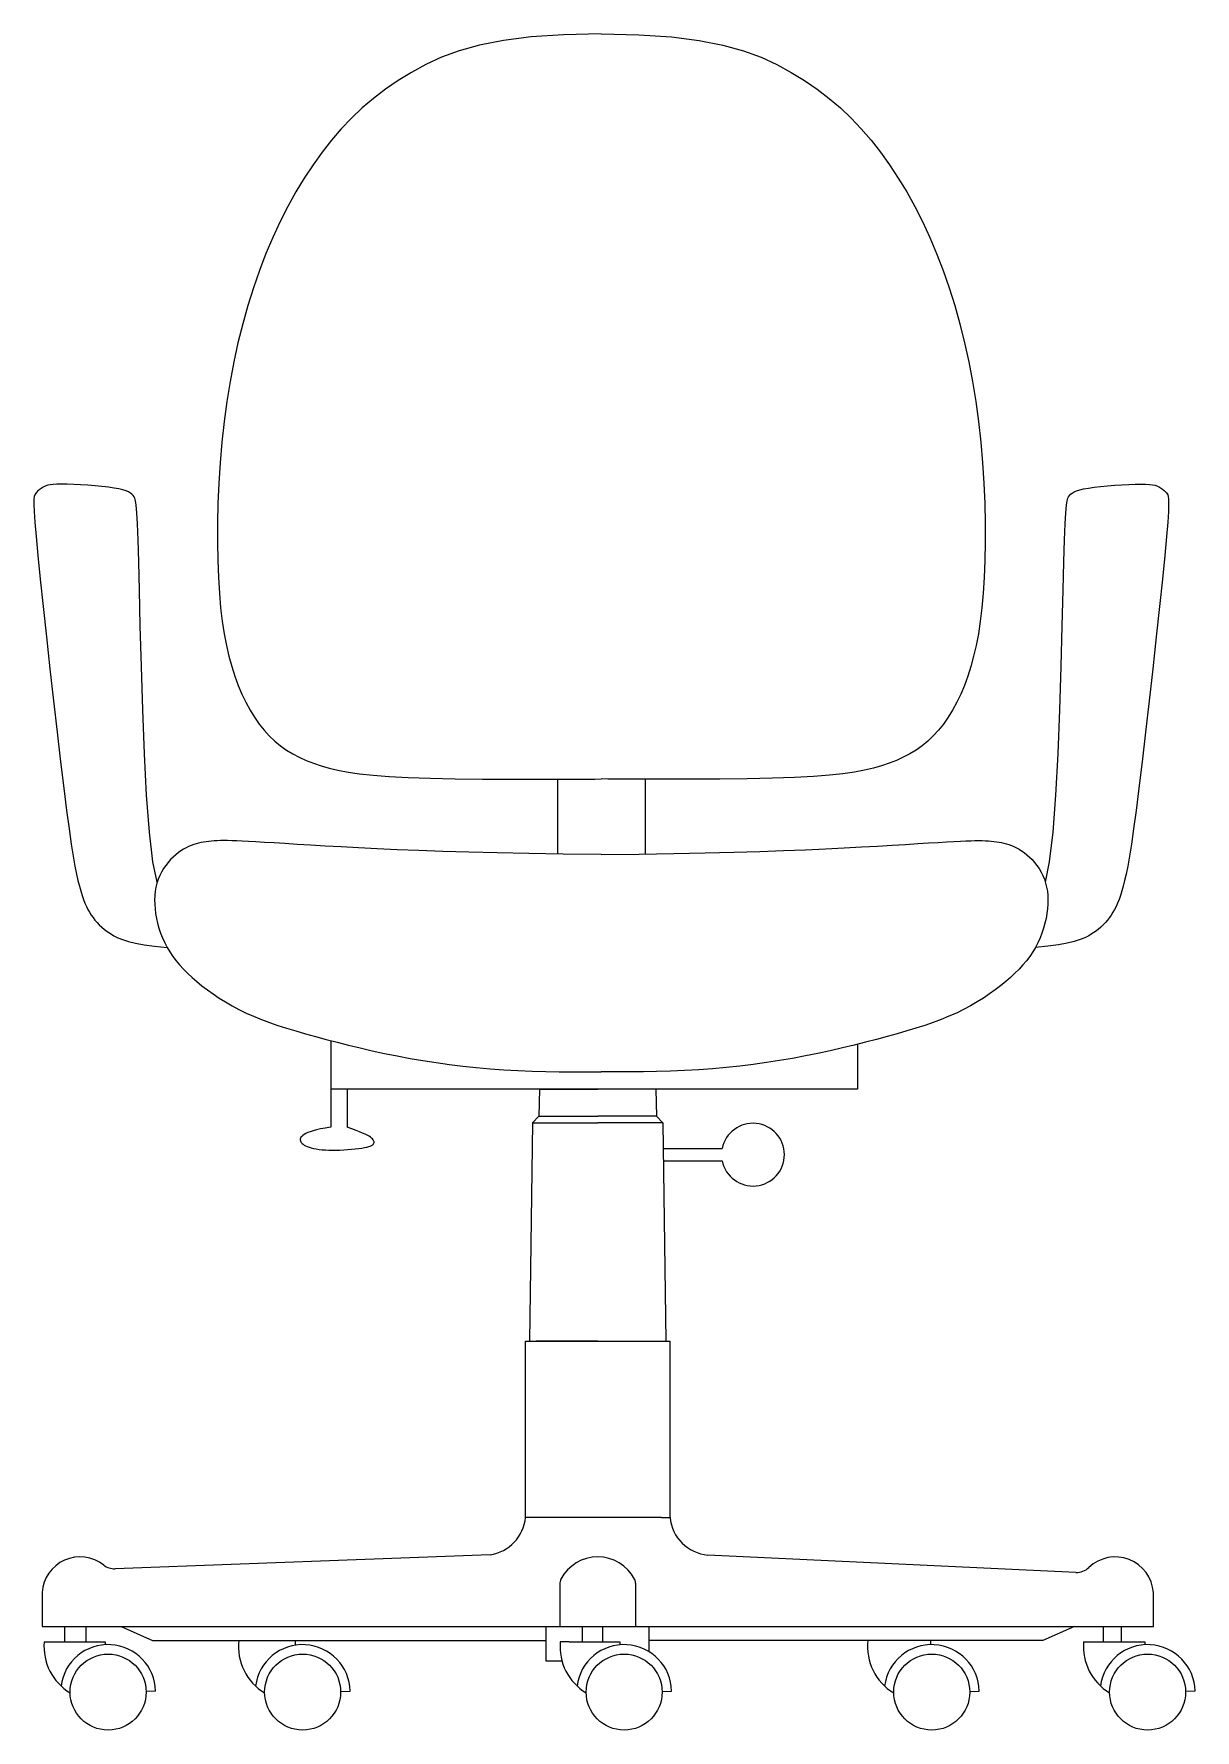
# Model space of a CAD drawing. Header units: millimetres. Extents: x 2198.5 to 2287.8, y 1208.8 to 1298.1.
# Drawn here: x 2217.227 to 2217.886, y 1227.411 to 1228.373 of the extents above; entities that cross this region are included whole.
import ezdxf

# ---------------------------------------------------------------- set-up
doc = ezdxf.new("R2010")
doc.units = ezdxf.units.MM
doc.layers.add('PERFILES', color=7, linetype='Continuous')

msp = doc.modelspace()

# ---------------------------------------------------------------- linework, layer by layer
for p, q in [((2217.51381, 1227.77422), (2217.51344, 1227.75878)), ((2217.51381, 1227.77422), (2217.54678, 1227.77422)), ((2217.57976, 1227.77422), (2217.54678, 1227.77422)), ((2217.57976, 1227.77422), (2217.58013, 1227.75878)), ((2217.50983, 1227.75517), (2217.51346, 1227.7588)), ((2217.51346, 1227.7588), (2217.54678, 1227.7588)), ((2217.58011, 1227.7588), (2217.54678, 1227.7588)), ((2217.58374, 1227.75517), (2217.58011, 1227.7588)), ((2217.50983, 1227.75517), (2217.50815, 1227.63118)), ((2217.50983, 1227.75517), (2217.50815, 1227.63118)), ((2217.50983, 1227.75517), (2217.54678, 1227.75517)), ((2217.58374, 1227.75517), (2217.54678, 1227.75517)), ((2217.58374, 1227.75517), (2217.58542, 1227.63118)), ((2217.58374, 1227.75517), (2217.58542, 1227.63118)), ((2217.50579, 1227.53118), (2217.50579, 1227.63118)), ((2217.50579, 1227.63118), (2217.58778, 1227.63118)), ((2217.50579, 1227.63118), (2217.58778, 1227.63118)), ((2217.54678, 1227.63118), (2217.51178, 1227.63118)), ((2217.58778, 1227.53118), (2217.58778, 1227.63118)), ((2217.58289, 1227.53118), (2217.58778, 1227.53118)), ((2217.48568, 1227.50997), (2217.27307, 1227.50208)), ((2217.81801, 1227.50002), (2217.6092, 1227.50982)), ((2217.23158, 1227.48866), (2217.23158, 1227.46926)), ((2217.86198, 1227.46926), (2217.86198, 1227.48866)), ((2217.23158, 1227.46926), (2217.54678, 1227.46926)), ((2217.24442, 1227.46057), (2217.24442, 1227.46926)), ((2217.2565, 1227.46057), (2217.2565, 1227.46926)), ((2217.53794, 1227.46926), (2217.53794, 1227.46057)), ((2217.5759, 1227.45501), (2217.5759, 1227.46926)), ((2217.83375, 1227.46057), (2217.83375, 1227.46926)), ((2217.23277, 1227.46057), (2217.23664, 1227.46057)), ((2217.23664, 1227.46057), (2217.2674, 1227.46057)), ((2217.2674, 1227.46057), (2217.2674, 1227.45896)), ((2217.37526, 1227.4587), (2217.37526, 1227.46134)), ((2217.53056, 1227.46057), (2217.52548, 1227.46057)), ((2217.82239, 1227.46057), (2217.82626, 1227.46057)), ((2217.29599, 1227.4326), (2217.29061, 1227.4325)), ((2217.40094, 1227.4325), (2217.40632, 1227.4326)), ((2217.58332, 1227.4325), (2217.58869, 1227.4326)), ((2217.75778, 1227.4325), (2217.76316, 1227.4326)), ((2217.88561, 1227.4326), (2217.88023, 1227.4325))]:
    msp.add_line(p, q)
for points in [[(2217.58289, 1227.53118), (2217.54678, 1227.53118), (2217.50579, 1227.53118, -0.290593)], [(2217.56833, 1227.46926), (2217.56833, 1227.49342, 0.121883), (2217.56764, 1227.49622, 0.603282), (2217.52593, 1227.49622, 0.121883), (2217.52524, 1227.49342), (2217.52524, 1227.46926)]]:
    msp.add_lwpolyline(points, format="xyb")
for points in [[(2217.27636, 1227.46926), (2217.29427, 1227.46134), (2217.51736, 1227.46134)], [(2217.51736, 1227.46926), (2217.51736, 1227.44984), (2217.52645, 1227.44984)], [(2217.54678, 1227.46926), (2217.86198, 1227.46926)], [(2217.54974, 1227.46057), (2217.54974, 1227.46926)], [(2217.81721, 1227.46926), (2217.7993, 1227.46134), (2217.5759, 1227.46134)], [(2217.84382, 1227.46057), (2217.84382, 1227.46926)], [(2217.53056, 1227.46057), (2217.55939, 1227.46057)], [(2217.55939, 1227.46057), (2217.55939, 1227.45891)], [(2217.73568, 1227.45901), (2217.73568, 1227.46134)], [(2217.82626, 1227.46057), (2217.85702, 1227.46057)], [(2217.85702, 1227.46057), (2217.85702, 1227.45896)]]:
    msp.add_lwpolyline(points)
for centre in [(2217.26906, 1227.43208), (2217.37939, 1227.43208), (2217.56176, 1227.43208), (2217.73623, 1227.43208), (2217.85868, 1227.43208)]:
    msp.add_circle(centre, 0.02156)
for centre, radius, start, end in [((2217.48223, 1227.53339), 0.02367, 278.40217, 354.64334), ((2217.61134, 1227.53339), 0.02367, 185.35666, 264.8158), ((2217.25319, 1227.48713), 0.02166, 51.97108, 176.05452), ((2217.84037, 1227.48713), 0.02166, 3.94548, 133.74399), ((2217.2727, 1227.51207), 0.01, 231.97108, 272.12611), ((2217.81848, 1227.51001), 0.01, 267.31339, 313.74399), ((2217.26346, 1227.45795), 0.0308, 175.10463, 238.79707), ((2217.37379, 1227.45795), 0.0308, 173.66529, 238.79707), ((2217.55617, 1227.45795), 0.0308, 175.10463, 238.79707), ((2217.73063, 1227.45795), 0.0308, 173.66529, 238.79707), ((2217.85308, 1227.45795), 0.0308, 175.10463, 238.79707), ((2217.26906, 1227.43208), 0.02694, 1.11821, 172.64751), ((2217.37939, 1227.43208), 0.02694, 1.11821, 172.64751), ((2217.56176, 1227.43208), 0.02694, 1.11821, 172.64751), ((2217.73623, 1227.43208), 0.02694, 1.11821, 172.64751), ((2217.85868, 1227.43208), 0.02694, 1.11821, 172.64751)]:
    msp.add_arc(centre, radius, start, end)
at = {"layer": 'PERFILES', "linetype": 'Continuous'}
for p, q in [((2217.69413, 1227.79968), (2217.69413, 1227.77422)), ((2217.69413, 1227.77422), (2217.3953, 1227.77422)), ((2217.40468, 1227.77422), (2217.40468, 1227.75264))]:
    msp.add_line(p, q, dxfattribs=at)
for points in [[(2217.5488, 1228.37301), (2217.52744, 1228.37258), (2217.50906, 1228.37133), (2217.4933, 1228.36933), (2217.47978, 1228.36667), (2217.46817, 1228.36345), (2217.45808, 1228.35973), (2217.44918, 1228.35562), (2217.44109, 1228.3512), (2217.43352, 1228.34653), (2217.42637, 1228.34162), (2217.41961, 1228.33644), (2217.4132, 1228.33098), (2217.40712, 1228.32521), (2217.40131, 1228.31913), (2217.39576, 1228.3127), (2217.39042, 1228.30591), (2217.38527, 1228.29874), (2217.38031, 1228.29121), (2217.37554, 1228.28331), (2217.37098, 1228.27507), (2217.36663, 1228.26648), (2217.3625, 1228.25756), (2217.35859, 1228.24833), (2217.35492, 1228.23878), (2217.35149, 1228.22894), (2217.34831, 1228.21881), (2217.34538, 1228.20842), (2217.34272, 1228.19777), (2217.34032, 1228.18689), (2217.3382, 1228.1758), (2217.33635, 1228.1645), (2217.33479, 1228.15301), (2217.33351, 1228.14137), (2217.33251, 1228.12967), (2217.33178, 1228.11803), (2217.33129, 1228.10656), (2217.33105, 1228.09537), (2217.33102, 1228.08458), (2217.3312, 1228.07429), (2217.33158, 1228.06463), (2217.33214, 1228.05567), (2217.33288, 1228.0474), (2217.3338, 1228.03973), (2217.33489, 1228.03262), (2217.33615, 1228.02601), (2217.33758, 1228.01984), (2217.33918, 1228.01404), (2217.34094, 1228.00857), (2217.34285, 1228.00336), (2217.34493, 1227.99842), (2217.34716, 1227.99374), (2217.34953, 1227.98934), (2217.35206, 1227.98523), (2217.35473, 1227.9814), (2217.35754, 1227.97786), (2217.36049, 1227.97462), (2217.36358, 1227.97169), (2217.36681, 1227.96903), (2217.3702, 1227.96664), (2217.37376, 1227.96448), (2217.37749, 1227.96253), (2217.3814, 1227.96077), (2217.38552, 1227.95918), (2217.38984, 1227.95773), (2217.39441, 1227.95641), (2217.39943, 1227.95521), (2217.40512, 1227.95413), (2217.41171, 1227.95318), (2217.41943, 1227.95236), (2217.42851, 1227.95167), (2217.43918, 1227.9511), (2217.45165, 1227.95068), (2217.46598, 1227.95038), (2217.48147, 1227.95019), (2217.49721, 1227.9501), (2217.51233, 1227.95007), (2217.52594, 1227.95009), (2217.53715, 1227.95014), (2217.54506, 1227.95019), (2217.5488, 1227.95022)], [(2217.5488, 1228.37301), (2217.57015, 1228.37258), (2217.58853, 1228.37133), (2217.6043, 1228.36933), (2217.61781, 1228.36667), (2217.62943, 1228.36345), (2217.63951, 1228.35973), (2217.64841, 1228.35562), (2217.6565, 1228.3512), (2217.66407, 1228.34653), (2217.67122, 1228.34162), (2217.67798, 1228.33644), (2217.68439, 1228.33098), (2217.69048, 1228.32521), (2217.69628, 1228.31913), (2217.70183, 1228.3127), (2217.70717, 1228.30591), (2217.71232, 1228.29874), (2217.71728, 1228.29121), (2217.72205, 1228.28331), (2217.72661, 1228.27507), (2217.73097, 1228.26648), (2217.7351, 1228.25756), (2217.739, 1228.24833), (2217.74268, 1228.23878), (2217.7461, 1228.22894), (2217.74928, 1228.21881), (2217.75221, 1228.20842), (2217.75487, 1228.19777), (2217.75727, 1228.18689), (2217.7594, 1228.1758), (2217.76124, 1228.1645), (2217.76281, 1228.15301), (2217.76408, 1228.14137), (2217.76508, 1228.12967), (2217.76581, 1228.11803), (2217.7663, 1228.10656), (2217.76655, 1228.09537), (2217.76657, 1228.08458), (2217.76639, 1228.07429), (2217.76601, 1228.06463), (2217.76545, 1228.05567), (2217.76471, 1228.0474), (2217.76379, 1228.03973), (2217.7627, 1228.03262), (2217.76144, 1228.02601), (2217.76001, 1228.01984), (2217.75842, 1228.01404), (2217.75666, 1228.00857), (2217.75474, 1228.00336), (2217.75267, 1227.99842), (2217.75044, 1227.99374), (2217.74806, 1227.98934), (2217.74553, 1227.98523), (2217.74286, 1227.9814), (2217.74005, 1227.97786), (2217.7371, 1227.97462), (2217.73401, 1227.97169), (2217.73078, 1227.96903), (2217.72739, 1227.96664), (2217.72384, 1227.96448), (2217.72011, 1227.96253), (2217.71619, 1227.96077), (2217.71208, 1227.95918), (2217.70776, 1227.95773), (2217.70318, 1227.95641), (2217.69817, 1227.95521), (2217.69247, 1227.95413), (2217.68588, 1227.95318), (2217.67816, 1227.95236), (2217.66908, 1227.95167), (2217.65842, 1227.9511), (2217.64594, 1227.95068), (2217.63161, 1227.95038), (2217.61613, 1227.95019), (2217.60038, 1227.9501), (2217.58526, 1227.95007), (2217.57165, 1227.95009), (2217.56045, 1227.95014), (2217.55253, 1227.95019), (2217.5488, 1227.95022)], [(2217.29691, 1227.89166), (2217.29448, 1227.90313), (2217.2925, 1227.92004), (2217.2909, 1227.94097), (2217.28964, 1227.96455), (2217.28866, 1227.98937), (2217.2879, 1228.01404), (2217.2873, 1228.03717), (2217.28682, 1228.05735), (2217.28639, 1228.07351), (2217.28601, 1228.08587), (2217.28566, 1228.09497), (2217.28531, 1228.10134), (2217.28496, 1228.10553), (2217.28459, 1228.10807), (2217.28419, 1228.1095), (2217.28373, 1228.11036), (2217.28321, 1228.11109), (2217.28255, 1228.11179), (2217.28171, 1228.11246), (2217.28062, 1228.1131), (2217.27921, 1228.1137), (2217.27742, 1228.11427), (2217.2752, 1228.11481), (2217.27248, 1228.11531), (2217.26923, 1228.11578), (2217.26556, 1228.11621), (2217.26161, 1228.11659), (2217.25753, 1228.11692), (2217.25345, 1228.11718), (2217.24952, 1228.11738), (2217.24588, 1228.1175), (2217.24268, 1228.11754), (2217.24001, 1228.11748), (2217.23785, 1228.11735), (2217.23612, 1228.11715), (2217.23476, 1228.11689), (2217.2337, 1228.11658), (2217.23287, 1228.11624), (2217.2322, 1228.11587), (2217.23161, 1228.11548), (2217.23106, 1228.11509), (2217.23053, 1228.11469), (2217.23002, 1228.11429), (2217.22954, 1228.11388), (2217.22907, 1228.11345), (2217.22863, 1228.11301), (2217.22822, 1228.11255), (2217.22783, 1228.11207), (2217.22747, 1228.11151), (2217.22718, 1228.11058), (2217.227, 1228.10891), (2217.22697, 1228.10615), (2217.22713, 1228.10194), (2217.22753, 1228.09592), (2217.2282, 1228.08774), (2217.2292, 1228.07704), (2217.23053, 1228.06364), (2217.23216, 1228.04802), (2217.234, 1228.03085), (2217.23598, 1228.0128), (2217.23803, 1227.99453), (2217.24007, 1227.9767), (2217.24204, 1227.95999), (2217.24386, 1227.94504), (2217.24546, 1227.93238), (2217.24688, 1227.92189), (2217.24812, 1227.9133), (2217.24922, 1227.90634), (2217.2502, 1227.90075), (2217.25109, 1227.89625), (2217.25193, 1227.89258), (2217.25273, 1227.88947), (2217.25351, 1227.8867), (2217.2543, 1227.88419), (2217.2551, 1227.88191), (2217.25592, 1227.87984), (2217.25676, 1227.87795), (2217.25763, 1227.8762), (2217.25854, 1227.87457), (2217.2595, 1227.87302), (2217.26052, 1227.87154), (2217.2616, 1227.87012), (2217.26277, 1227.86874), (2217.26404, 1227.86741), (2217.26541, 1227.86612), (2217.26691, 1227.86487), (2217.26854, 1227.86365), (2217.27031, 1227.86246), (2217.27227, 1227.86129), (2217.27453, 1227.86016), (2217.27724, 1227.85907), (2217.28055, 1227.85804), (2217.28458, 1227.85707), (2217.28949, 1227.85617), (2217.29543, 1227.85536), (2217.30253, 1227.85464)], [(2217.80068, 1227.89166), (2217.80311, 1227.90313), (2217.80509, 1227.92004), (2217.80669, 1227.94097), (2217.80795, 1227.96455), (2217.80894, 1227.98937), (2217.8097, 1228.01404), (2217.81029, 1228.03717), (2217.81078, 1228.05735), (2217.8112, 1228.07351), (2217.81158, 1228.08587), (2217.81194, 1228.09497), (2217.81228, 1228.10134), (2217.81263, 1228.10553), (2217.813, 1228.10807), (2217.81341, 1228.1095), (2217.81386, 1228.11036), (2217.81439, 1228.11109), (2217.81504, 1228.11179), (2217.81588, 1228.11246), (2217.81698, 1228.1131), (2217.81838, 1228.1137), (2217.82017, 1228.11427), (2217.82239, 1228.11481), (2217.82511, 1228.11531), (2217.82836, 1228.11578), (2217.83203, 1228.11621), (2217.83598, 1228.11659), (2217.84006, 1228.11692), (2217.84414, 1228.11718), (2217.84807, 1228.11738), (2217.85171, 1228.1175), (2217.85492, 1228.11754), (2217.85758, 1228.11748), (2217.85974, 1228.11735), (2217.86147, 1228.11715), (2217.86283, 1228.11689), (2217.86389, 1228.11658), (2217.86472, 1228.11624), (2217.8654, 1228.11587), (2217.86598, 1228.11548), (2217.86653, 1228.11509), (2217.86706, 1228.11469), (2217.86757, 1228.11429), (2217.86806, 1228.11388), (2217.86852, 1228.11345), (2217.86896, 1228.11301), (2217.86937, 1228.11255), (2217.86976, 1228.11207), (2217.87012, 1228.11151), (2217.87041, 1228.11058), (2217.8706, 1228.10891), (2217.87063, 1228.10615), (2217.87046, 1228.10194), (2217.87007, 1228.09592), (2217.86939, 1228.08774), (2217.8684, 1228.07704), (2217.86706, 1228.06364), (2217.86544, 1228.04802), (2217.8636, 1228.03085), (2217.86161, 1228.0128), (2217.85957, 1227.99453), (2217.85752, 1227.9767), (2217.85555, 1227.95999), (2217.85374, 1227.94504), (2217.85213, 1227.93238), (2217.85072, 1227.92189), (2217.84948, 1227.9133), (2217.84838, 1227.90634), (2217.84739, 1227.90075), (2217.8465, 1227.89625), (2217.84567, 1227.89258), (2217.84487, 1227.88947), (2217.84408, 1227.8867), (2217.84329, 1227.88419), (2217.84249, 1227.88191), (2217.84168, 1227.87984), (2217.84084, 1227.87795), (2217.83997, 1227.8762), (2217.83905, 1227.87457), (2217.83809, 1227.87302), (2217.83708, 1227.87154), (2217.83599, 1227.87012), (2217.83482, 1227.86874), (2217.83355, 1227.86741), (2217.83218, 1227.86612), (2217.83069, 1227.86487), (2217.82906, 1227.86365), (2217.82728, 1227.86246), (2217.82532, 1227.86129), (2217.82306, 1227.86016), (2217.82035, 1227.85907), (2217.81705, 1227.85804), (2217.81301, 1227.85707), (2217.8081, 1227.85617), (2217.80216, 1227.85536), (2217.79506, 1227.85464)], [(2217.52392, 1227.95009), (2217.52392, 1227.90774)], [(2217.57367, 1227.95009), (2217.57367, 1227.90774)], [(2217.5488, 1227.90742), (2217.52724, 1227.90765), (2217.50764, 1227.90794), (2217.48981, 1227.90829), (2217.47361, 1227.90869), (2217.45885, 1227.90913), (2217.44537, 1227.9096), (2217.43301, 1227.9101), (2217.4216, 1227.91061), (2217.411, 1227.91113), (2217.40117, 1227.91164), (2217.3921, 1227.91215), (2217.38378, 1227.91264), (2217.37619, 1227.91311), (2217.36932, 1227.91354), (2217.36317, 1227.91393), (2217.35771, 1227.91427), (2217.35292, 1227.91456), (2217.34875, 1227.9148), (2217.34513, 1227.91498), (2217.34198, 1227.91512), (2217.33923, 1227.91521), (2217.33682, 1227.91526), (2217.33468, 1227.91528), (2217.33273, 1227.91525), (2217.33093, 1227.9152), (2217.32923, 1227.91511), (2217.32762, 1227.91499), (2217.32609, 1227.91483), (2217.32462, 1227.91464), (2217.32319, 1227.9144), (2217.32179, 1227.91412), (2217.32039, 1227.91379), (2217.31899, 1227.91342), (2217.31758, 1227.91299), (2217.31616, 1227.91249), (2217.31473, 1227.9119), (2217.31329, 1227.91122), (2217.31183, 1227.91042), (2217.31037, 1227.90951), (2217.30889, 1227.90845), (2217.3074, 1227.90726), (2217.30592, 1227.90592), (2217.30446, 1227.90445), (2217.30305, 1227.90286), (2217.30172, 1227.90116), (2217.30047, 1227.89934), (2217.29933, 1227.89743), (2217.29832, 1227.89543), (2217.29746, 1227.89334), (2217.29675, 1227.89117), (2217.2962, 1227.88892), (2217.29579, 1227.8866), (2217.29553, 1227.88419), (2217.29542, 1227.88172), (2217.29546, 1227.87917), (2217.29565, 1227.87654), (2217.29599, 1227.87385), (2217.29647, 1227.87111), (2217.29711, 1227.86833), (2217.29789, 1227.86555), (2217.29883, 1227.86276), (2217.29991, 1227.86), (2217.30115, 1227.85729), (2217.30253, 1227.85464), (2217.30406, 1227.85206), (2217.30575, 1227.84955), (2217.3076, 1227.8471), (2217.30961, 1227.8447), (2217.31179, 1227.84232), (2217.31414, 1227.83997), (2217.31667, 1227.83763), (2217.31938, 1227.83529), (2217.32227, 1227.83293), (2217.32535, 1227.83058), (2217.3286, 1227.82824), (2217.33202, 1227.82594), (2217.33561, 1227.82369), (2217.33937, 1227.82151), (2217.34328, 1227.81941), (2217.34735, 1227.81742), (2217.35158, 1227.81554), (2217.35596, 1227.81375), (2217.36054, 1227.81205), (2217.3653, 1227.8104), (2217.37029, 1227.8088), (2217.3755, 1227.80722), (2217.38095, 1227.80565), (2217.38667, 1227.80406), (2217.39266, 1227.80245), (2217.3989, 1227.80082), (2217.40537, 1227.7992), (2217.41204, 1227.79759), (2217.41889, 1227.79602), (2217.42591, 1227.7945), (2217.43305, 1227.79306), (2217.44031, 1227.7917), (2217.44765, 1227.79045), (2217.45508, 1227.7893), (2217.4626, 1227.78827), (2217.47021, 1227.78734), (2217.4779, 1227.78653), (2217.48568, 1227.78584), (2217.49356, 1227.78526), (2217.50151, 1227.78481), (2217.50953, 1227.78447), (2217.5174, 1227.78423), (2217.5249, 1227.78408), (2217.5318, 1227.784), (2217.53787, 1227.78397), (2217.54288, 1227.78398), (2217.5466, 1227.784), (2217.5488, 1227.78402)], [(2217.5488, 1227.90742), (2217.57035, 1227.90765), (2217.58995, 1227.90794), (2217.60778, 1227.90829), (2217.62399, 1227.90869), (2217.63875, 1227.90913), (2217.65222, 1227.9096), (2217.66459, 1227.9101), (2217.676, 1227.91061), (2217.6866, 1227.91113), (2217.69642, 1227.91164), (2217.70549, 1227.91215), (2217.71381, 1227.91264), (2217.7214, 1227.91311), (2217.72827, 1227.91354), (2217.73443, 1227.91393), (2217.73989, 1227.91427), (2217.74467, 1227.91456), (2217.74884, 1227.9148), (2217.75247, 1227.91498), (2217.75562, 1227.91512), (2217.75836, 1227.91521), (2217.76077, 1227.91526), (2217.76291, 1227.91528), (2217.76486, 1227.91525), (2217.76667, 1227.9152), (2217.76837, 1227.91511), (2217.76997, 1227.91499), (2217.7715, 1227.91483), (2217.77297, 1227.91464), (2217.7744, 1227.9144), (2217.7758, 1227.91412), (2217.7772, 1227.91379), (2217.7786, 1227.91342), (2217.78001, 1227.91299), (2217.78143, 1227.91249), (2217.78286, 1227.9119), (2217.78431, 1227.91122), (2217.78576, 1227.91042), (2217.78723, 1227.90951), (2217.78871, 1227.90845), (2217.7902, 1227.90726), (2217.79168, 1227.90592), (2217.79313, 1227.90445), (2217.79454, 1227.90286), (2217.79588, 1227.90116), (2217.79712, 1227.89934), (2217.79826, 1227.89743), (2217.79927, 1227.89543), (2217.80013, 1227.89334), (2217.80084, 1227.89117), (2217.8014, 1227.88892), (2217.80181, 1227.8866), (2217.80207, 1227.88419), (2217.80217, 1227.88172), (2217.80213, 1227.87917), (2217.80194, 1227.87654), (2217.80161, 1227.87385), (2217.80112, 1227.87111), (2217.80048, 1227.86833), (2217.7997, 1227.86555), (2217.79876, 1227.86276), (2217.79768, 1227.86), (2217.79645, 1227.85729), (2217.79506, 1227.85464), (2217.79353, 1227.85206), (2217.79184, 1227.84955), (2217.78999, 1227.8471), (2217.78798, 1227.8447), (2217.7858, 1227.84232), (2217.78345, 1227.83997), (2217.78092, 1227.83763), (2217.77821, 1227.83529), (2217.77532, 1227.83293), (2217.77225, 1227.83058), (2217.76899, 1227.82824), (2217.76557, 1227.82594), (2217.76198, 1227.82369), (2217.75822, 1227.82151), (2217.75431, 1227.81941), (2217.75024, 1227.81742), (2217.74602, 1227.81554), (2217.74163, 1227.81375), (2217.73706, 1227.81205), (2217.73229, 1227.8104), (2217.72731, 1227.8088), (2217.7221, 1227.80722), (2217.71664, 1227.80565), (2217.71092, 1227.80406), (2217.70494, 1227.80245), (2217.6987, 1227.80082), (2217.69223, 1227.7992), (2217.68555, 1227.79759), (2217.6787, 1227.79602), (2217.67169, 1227.7945), (2217.66454, 1227.79306), (2217.65729, 1227.7917), (2217.64994, 1227.79045), (2217.64251, 1227.7893), (2217.63499, 1227.78827), (2217.62738, 1227.78734), (2217.61969, 1227.78653), (2217.61191, 1227.78584), (2217.60404, 1227.78526), (2217.59608, 1227.78481), (2217.58807, 1227.78447), (2217.5802, 1227.78423), (2217.5727, 1227.78408), (2217.5658, 1227.784), (2217.55973, 1227.78397), (2217.55472, 1227.78398), (2217.551, 1227.784), (2217.5488, 1227.78402)], [(2217.3953, 1227.80176), (2217.3953, 1227.75264)], [(2217.3953, 1227.75264), (2217.39222, 1227.75214), (2217.38955, 1227.75163), (2217.38726, 1227.75111), (2217.3853, 1227.75059), (2217.38365, 1227.75006), (2217.38227, 1227.74953), (2217.38113, 1227.749), (2217.3802, 1227.74847), (2217.37945, 1227.74795), (2217.37886, 1227.74743), (2217.37843, 1227.74691), (2217.37815, 1227.74639), (2217.378, 1227.74588), (2217.37799, 1227.74538), (2217.37809, 1227.74487), (2217.37831, 1227.74437), (2217.37863, 1227.74388), (2217.37905, 1227.74339), (2217.3796, 1227.74292), (2217.38026, 1227.74246), (2217.38105, 1227.74202), (2217.38196, 1227.74161), (2217.38302, 1227.74123), (2217.38422, 1227.74088), (2217.38557, 1227.74056), (2217.38706, 1227.74029), (2217.38867, 1227.74006), (2217.39041, 1227.73987), (2217.39226, 1227.73973), (2217.39421, 1227.73964), (2217.39625, 1227.73959), (2217.39838, 1227.7396), (2217.40057, 1227.73966), (2217.40279, 1227.73977), (2217.405, 1227.73992), (2217.40716, 1227.74011), (2217.40923, 1227.74032), (2217.41117, 1227.74057), (2217.41294, 1227.74082), (2217.41449, 1227.74109), (2217.41579, 1227.74137), (2217.41687, 1227.74166), (2217.41774, 1227.74195), (2217.41842, 1227.74225), (2217.41894, 1227.74256), (2217.41932, 1227.74288), (2217.41959, 1227.74321), (2217.41977, 1227.74356), (2217.41987, 1227.74392), (2217.4199, 1227.7443), (2217.41983, 1227.74469), (2217.41967, 1227.7451), (2217.4194, 1227.74553), (2217.41902, 1227.74599), (2217.4185, 1227.74647), (2217.41785, 1227.74697), (2217.41704, 1227.7475), (2217.41606, 1227.74807), (2217.41486, 1227.74868), (2217.41343, 1227.74933), (2217.41172, 1227.75005), (2217.40972, 1227.75084), (2217.40738, 1227.75169), (2217.40468, 1227.75264)], [(2217.58404, 1227.74058), (2217.61738, 1227.74058)], [(2217.58418, 1227.73353), (2217.61738, 1227.73353)]]:
    msp.add_lwpolyline(points, dxfattribs=at)
msp.add_arc((2217.63484, 1227.73705), 0.01781, 191.42784, 168.57216, dxfattribs=at)

doc.saveas('drawing.dxf')
